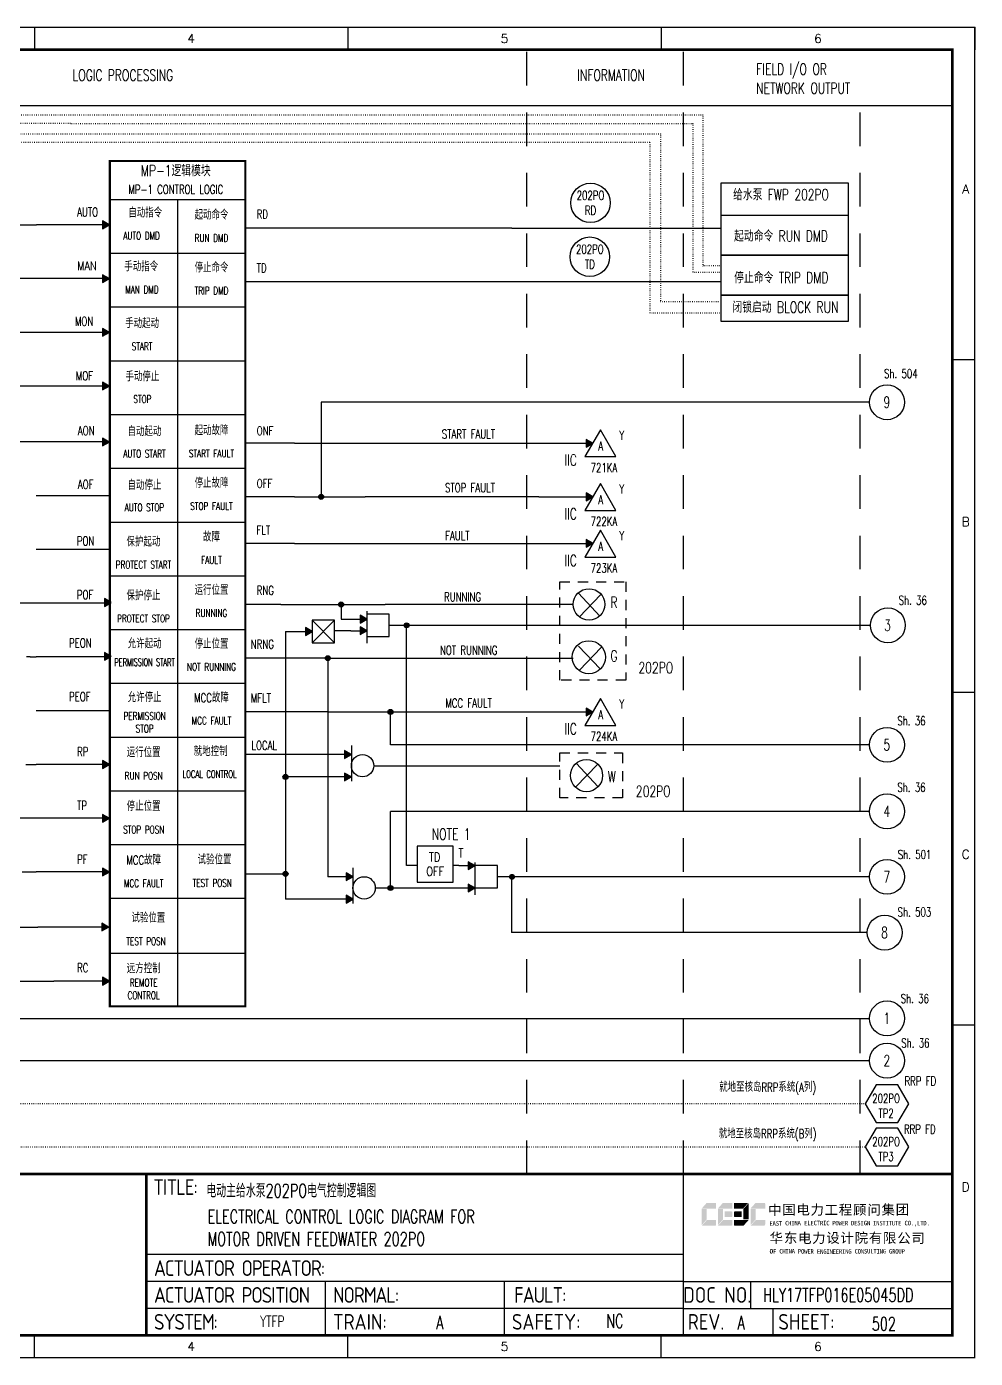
# Model space of a CAD drawing. Header units: millimetres. Extents: x 38833 to 52469, y 29493 to 32647.
# Drawn here: x 51333.2 to 51545.1, y 32172.4 to 32469.7 of the extents above; entities that cross this region are included whole.
import ezdxf
from ezdxf.enums import TextEntityAlignment as Align

# ---------------------------------------------------------------- set-up
doc = ezdxf.new("R2010")
doc.units = ezdxf.units.MM
for name, pattern in [('DOT', [6.35, 0, -6.35]), ('DOT2', [3.175, 0, -3.175]), ('JIS_02_0.7', [1.35, 0.75, -0.6])]:
    doc.linetypes.add(name, pattern=pattern)
for name, color, linetype in [('BLOCK', 7, 'Continuous'), ('BORDER', 1, 'Continuous'), ('MLINE', 6, 'Continuous'), ('TITLE', 1, 'Continuous'), ('TK', 7, 'Continuous'), ('图框_外框线', 7, 'Continuous'), ('图框_标题栏文字', 6, 'Continuous')]:
    doc.layers.add(name, color=color, linetype=linetype)
doc.styles.add('DANIEL', font='COMPLEX', dxfattribs={"width": 0.7, "bigfont": 'GVFS'})
doc.styles.add('ecepdi', font='simhei.ttf', dxfattribs={"width": 0.9})
doc.styles.get("Standard").update_dxf_attribs({"font": 'romans.shx', "width": 0.7, "bigfont": 'hztxta.shx'})
doc.styles.add('工程字', font='gbenor.shx', dxfattribs={"bigfont": 'gbcbig.shx'})

# ---------------------------------------------------------------- blocks, each defined once
blk = doc.blocks.new('A$C1E0003F3')
h = blk.add_hatch(color=152)
edge = h.paths.add_edge_path()
edge.add_ellipse((5.15, 4.41), major_axis=(0, 0.211), ratio=0.769231, start_angle=-90, end_angle=0)
edge.add_line((5.15, 4.62), (3.22, 4.62))
edge.add_line((3.22, 4.62), (2.09, 3.35))
edge.add_line((2.09, 3.35), (5.32, 3.35))
edge.add_line((5.32, 3.35), (5.32, 4.41))
h.paths.add_polyline_path([(3.22, 3.23), (2.09, 3.23), (2.09, -0.36), (3.22, 0.91)])
edge = h.paths.add_edge_path()
edge.add_line((5.32, 0.81), (3.27, 0.81))
edge.add_line((3.27, 0.81), (2.13, -0.46))
edge.add_line((2.13, -0.46), (5.15, -0.46))
edge.add_ellipse((5.15, -0.25), major_axis=(0, 0.211), ratio=0.769231, start_angle=180, end_angle=270)
edge.add_line((5.32, -0.25), (5.32, 0.81))
h = blk.add_hatch(color=152)
edge = h.paths.add_edge_path()
edge.add_ellipse((8.78, 4.41), major_axis=(0, 0.211), ratio=0.769231, start_angle=-90, end_angle=0)
edge.add_line((8.78, 4.62), (6.84, 4.62))
edge.add_line((6.84, 4.62), (5.71, 3.35))
edge.add_line((5.71, 3.35), (8.94, 3.35))
edge.add_line((8.94, 3.35), (8.94, 4.41))
h.paths.add_polyline_path([(6.84, 3.23), (5.71, 3.23), (5.71, -0.36), (6.84, 0.91)])
edge = h.paths.add_edge_path()
edge.add_ellipse((8.78, 2.49), major_axis=(0, 0.211), ratio=0.769231, start_angle=-90, end_angle=0)
edge.add_line((8.78, 2.7), (7.22, 2.7))
edge.add_line((7.22, 2.7), (7.22, 1.44))
edge.add_line((7.22, 1.44), (8.78, 1.44))
edge.add_ellipse((8.78, 1.65), major_axis=(0, 0.211), ratio=0.769231, start_angle=180, end_angle=270)
edge.add_line((8.94, 1.65), (8.94, 2.49))
edge = h.paths.add_edge_path()
edge.add_line((8.94, 0.81), (6.89, 0.81))
edge.add_line((6.89, 0.81), (5.75, -0.46))
edge.add_line((5.75, -0.46), (8.78, -0.46))
edge.add_ellipse((8.78, -0.25), major_axis=(0, 0.211), ratio=0.769231, start_angle=180, end_angle=270)
edge.add_line((8.94, -0.25), (8.94, 0.81))
h = blk.add_hatch(color=1)
edge = h.paths.add_edge_path()
edge.add_line((12.48, 4.62), (9.46, 4.62))
edge.add_ellipse((9.46, 4.41), major_axis=(0, 0.211), ratio=0.769231, start_angle=0, end_angle=90)
edge.add_line((9.3, 4.41), (9.3, 3.35))
edge.add_line((9.3, 3.35), (11.35, 3.35))
edge.add_line((11.35, 3.35), (12.48, 4.62))
h.paths.add_polyline_path([(12.57, 4.56), (11.38, 3.23), (11.38, 0.93), (12.57, 0.93)])
edge = h.paths.add_edge_path()
edge.add_line((11.03, 2.7), (9.46, 2.7))
edge.add_ellipse((9.46, 2.49), major_axis=(0, 0.211), ratio=0.769231, start_angle=0, end_angle=90)
edge.add_line((9.3, 2.49), (9.3, 1.65))
edge.add_ellipse((9.46, 1.65), major_axis=(0, 0.211), ratio=0.769231, start_angle=90, end_angle=180)
edge.add_line((9.46, 1.44), (11.03, 1.44))
edge.add_line((11.03, 1.44), (11.03, 2.7))
h = blk.add_hatch(color=152)
edge = h.paths.add_edge_path()
edge.add_ellipse((16.11, 4.41), major_axis=(0, 0.211), ratio=0.769231, start_angle=-90, end_angle=0)
edge.add_line((16.11, 4.62), (14.14, 4.62))
edge.add_line((14.14, 4.62), (13, 3.35))
edge.add_line((13, 3.35), (16.27, 3.35))
edge.add_line((16.27, 3.35), (16.27, 4.41))
h.paths.add_polyline_path([(14.14, 3.23), (13, 3.23), (13, -0.36), (14.14, 0.91)])
edge = h.paths.add_edge_path()
edge.add_line((16.27, 0.81), (14.18, 0.81))
edge.add_line((14.18, 0.81), (13.04, -0.46))
edge.add_line((13.04, -0.46), (16.03, -0.46))
edge.add_ellipse((16.03, -0.15), major_axis=(0, 0.316), ratio=0.769231, start_angle=180, end_angle=270)
edge.add_line((16.27, -0.15), (16.27, 0.81))
h = blk.add_hatch(color=1)
edge = h.paths.add_edge_path()
edge.add_line((12.58, 0.79), (9.3, 0.79))
edge.add_line((9.3, 0.79), (9.3, -0.27))
edge.add_ellipse((9.46, -0.27), major_axis=(0, 0.211), ratio=0.769231, start_angle=90, end_angle=180)
edge.add_line((9.46, -0.48), (11.43, -0.48))
edge.add_line((11.43, -0.48), (12.58, 0.79))
at = {"layer": 'TITLE', "color": 7, "style": 'ecepdi'}
for s, p in [('中', (16.92, 1.94)), ('国', (20.09, 2)), ('电', (23.25, 1.99)), ('力', (26.39, 1.96)), ('工', (29.53, 1.95)), ('程', (32.71, 1.98)), ('顾', (35.9, 1.98)), ('问', (39.09, 1.94)), ('集', (42.26, 1.98)), ('团', (45.42, 2.01)), ('华', (17.24, -4.31)), ('东', (20.45, -4.29)), ('电', (23.62, -4.35)), ('力', (26.75, -4.32)), ('设', (29.92, -4.3)), ('计', (33.05, -4.31)), ('院', (36.26, -4.29)), ('有', (39.41, -4.29)), ('限', (42.57, -4.32)), ('公', (45.78, -4.38)), ('司', (48.91, -4.35))]:
    blk.add_text(s, height=2.2, dxfattribs=at).set_placement(p)
at = {"layer": 'TITLE', "color": 7, "style": 'ecepdi', "width": 0.975}
for s, p in [('E', (17.58, 0.02)), ('A', (18.29, 0.03)), ('S', (19, 0.03)), ('T', (19.7, 0.03)), ('C', (21.1, 0.09)), ('H', (21.77, 0.09)), ('I', (22.46, 0.09)), ('N', (23.17, 0.1)), ('A', (23.86, 0.1)), ('E', (25.35, 0.09)), ('L', (26.05, 0.11)), ('E', (26.76, 0.1)), ('C', (27.46, 0.12)), ('T', (28.18, 0.11)), ('R', (28.87, 0.1)), ('I', (29.57, 0.11)), ('C', (30.28, 0.1)), ('P', (31.64, 0.09)), ('O', (32.32, 0.08)), ('W', (33.03, 0.08)), ('E', (33.72, 0.08)), ('R', (34.42, 0.09)), ('D', (35.81, 0.1)), ('E', (36.52, 0.1)), ('S', (37.2, 0.1)), ('I', (37.91, 0.09)), ('G', (38.68, 0.11)), ('N', (39.38, 0.09)), ('I', (40.72, 0.07)), ('N', (41.43, 0.08)), ('S', (42.14, 0.08)), ('T', (42.83, 0.08)), ('I', (43.52, 0.09)), ('T', (44.22, 0.07)), ('U', (44.93, 0.07)), ('T', (45.63, 0.08)), ('E', (46.34, 0.09)), ('C', (47.76, 0.11)), ('O', (48.48, 0.1)), ('L', (50.56, 0.1)), ('T', (51.27, 0.1)), ('D', (51.96, 0.1)), ('.', (49.23, 0.1)), (',', (49.87, 0.1)), ('.', (52.72, 0.11)), ('O', (17.67, -6.18)), ('OF', (18.01, -6.2)), ('F', (18.37, -6.2)), ('C', (19.8, -6.19)), ('H', (20.47, -6.19)), ('I', (21.15, -6.19)), ('N', (21.87, -6.18)), ('A', (22.56, -6.18)), ('P', (23.98, -6.2)), ('O', (24.66, -6.21)), ('W', (25.36, -6.21)), ('E', (26.06, -6.21)), ('R', (26.75, -6.2)), ('E', (28.19, -6.24)), ('N', (28.91, -6.27)), ('G', (29.62, -6.26)), ('I', (30.32, -6.27)), ('N', (31.02, -6.27)), ('E', (31.7, -6.28)), ('E', (32.41, -6.27)), ('R', (33.1, -6.24)), ('I', (33.81, -6.24)), ('N', (34.51, -6.26)), ('G', (35.2, -6.24)), ('C', (36.61, -6.19)), ('O', (37.3, -6.21)), ('N', (38, -6.2)), ('S', (38.71, -6.21)), ('U', (39.41, -6.18)), ('L', (40.11, -6.18)), ('T', (40.81, -6.19)), ('I', (41.51, -6.21)), ('N', (42.2, -6.21)), ('G', (42.91, -6.17)), ('G', (44.29, -6.2)), ('R', (45, -6.21)), ('O', (45.69, -6.22)), ('U', (46.39, -6.2)), ('P', (47.1, -6.23))]:
    blk.add_text(s, height=1, dxfattribs=at).set_placement(p, align=Align.MIDDLE_CENTER)
blk = doc.blocks.new('图框2')
for p, q in [((210, 0), (210, -5)), ((280, 0), (280, -5)), ((350, 0), (350, -5)), ((420, 0), (420, -5)), ((420, -74.25), (415, -74.25)), ((420, -148.5), (415, -148.5)), ((420, -222.75), (415, -222.75)), ((210, -297), (210, -292)), ((280, -297), (280, -292)), ((350, -297), (350, -292))]:
    blk.add_line(p, q)
at = {"layer": '图框_外框线'}
for p, q in [((355, -292), (355, -256)), ((355, -274), (235, -274)), ((355, -280), (235, -280)), ((275, -286), (275, -280)), ((315, -286), (315, -280)), ((355, -280), (415, -280)), ((370, -286), (370, -280)), ((355, -286), (235, -286)), ((355, -286), (235, -286)), ((275, -292), (275, -286)), ((315, -292), (315, -286)), ((355, -286), (415, -286)), ((375, -292), (375, -286))]:
    blk.add_line(p, q, dxfattribs=at)
for points, const_width in [([(0, -297), (420, -297), (420, 0), (0, 0)], 0.3), ([(25, -292), (415, -292), (415, -5), (25, -5)], 0.6)]:
    blk.add_lwpolyline(points, close=True, dxfattribs=dict(at, const_width=const_width))
at = {"layer": '图框_外框线', "const_width": 0.6}
blk.add_lwpolyline([(235, -256), (25, -256)], dxfattribs=at)
at = {"layer": '图框_外框线'}
blk.add_lwpolyline([(415, -256, 0.6, 0.6, 0), (235, -256, 0.6, 0.6, 0), (235, -292, 0, 0, 0)], format="xyseb", dxfattribs=at)
blk.add_blockref('A$C1E0003F3', (356.94, -267.05))
at = {"layer": 'TK', "color": 3}
for s, p in [('4', (245, -2.5)), ('5', (315, -2.5)), ('6', (385, -2.5)), ('4', (245, -294.5)), ('5', (315, -294.5)), ('6', (385, -294.5))]:
    blk.add_text(s, height=2, dxfattribs=at).set_placement(p, align=Align.MIDDLE)
for s, p in [('A', (418, -37.12)), ('B', (418, -111.38)), ('C', (418, -185.62)), ('D', (418, -259.88))]:
    blk.add_text(s, height=2, dxfattribs=at).set_placement(p, align=Align.CENTER)
at = {"layer": '图框_标题栏文字', "char_height": 3.5, "style": '工程字'}
for s, insert, width, attachment_point in [('{\\T0.9; TITLE:}', (234.86, -258.91), 14.2249, 4), ('{\\T0.9; ACTUATOR OPERATOR:}', (235, -277), 40, 4), ('{\\T0.9; ACTUATOR POSITION}', (235, -283), 45, 4), ('{\\T0.9; NORMAL:}', (275, -283), 18.2557, 4), ('{\\T0.9; FAULT:}', (315.44, -283), 15, 4), ('DOC NO.', (362.5, -283), 15, 5), ('{\\T0.9; SYSTEM:}', (235, -289), 17.9526, 4), ('{\\T0.9; }TRAIN: ', (275, -289), 17.6638, 4), ('SAFETY:', (324.3, -289), 22.3993, 5), ('REV.', (360, -289), 10, 5), ('SHEET:', (382.42, -289), 20, 5)]:
    blk.add_mtext(s, dxfattribs=dict(at, insert=insert, width=width, attachment_point=attachment_point))
blk = doc.blocks.new('huo')
at = {"layer": 'BORDER'}
for points in [[(-72.15, 909.27), (-73.65, 910.13), (-73.65, 908.4)], [(-72.15, 904.27), (-73.65, 905.13), (-73.65, 903.4)]]:
    blk.add_hatch(color=256, dxfattribs=at).paths.add_polyline_path(points)
for p, q in [((-72.15, 911.28), (-72.15, 903.28)), ((-72.15, 909.27), (-75.75, 909.27)), ((-67.15, 906.77), (-65.15, 906.77)), ((-72.15, 904.27), (-75.75, 904.27))]:
    blk.add_line(p, q, dxfattribs=at)
for points in [[(-72.15, 909.27), (-73.65, 910.13), (-73.65, 908.4)], [(-72.15, 904.27), (-73.65, 905.13), (-73.65, 903.4)]]:
    blk.add_lwpolyline(points, close=True, dxfattribs=at)
blk.add_circle((-69.65, 906.77), 2.5, dxfattribs=at)

msp = doc.modelspace()

# ---------------------------------------------------------------- hatches: boundary and pattern name
for points in [[(51351.65, 32425.45), (51350.15, 32426.32), (51350.15, 32424.59)], [(51351.65, 32413.45), (51350.15, 32414.32), (51350.15, 32412.59)], [(51351.65, 32401.45), (51350.15, 32402.32), (51350.15, 32400.59)], [(51351.65, 32389.45), (51350.15, 32390.32), (51350.15, 32388.59)], [(51351.65, 32376.98), (51350.15, 32377.85), (51350.15, 32376.12)], [(51459.63, 32376.7), (51458.13, 32377.57), (51458.13, 32375.83)], [(51459.65, 32364.74), (51458.15, 32365.6), (51458.15, 32363.87)], [(51459.67, 32354.36), (51458.17, 32355.22), (51458.17, 32353.49)], [(51352.06, 32341.16), (51350.56, 32342.02), (51350.56, 32340.29)], [(51352.06, 32329.16), (51350.56, 32330.02), (51350.56, 32328.29)], [(51459.63, 32316.7), (51458.13, 32317.57), (51458.13, 32315.83)], [(51351.65, 32304.98), (51350.15, 32305.85), (51350.15, 32304.12)], [(51351.65, 32292.98), (51350.15, 32293.85), (51350.15, 32292.12)], [(51351.65, 32280.98), (51350.15, 32281.85), (51350.15, 32280.12)], [(51351.47, 32268.7), (51349.97, 32269.56), (51349.97, 32267.83)], [(51351.65, 32256.63), (51350.15, 32257.49), (51350.15, 32255.76)]]:
    msp.add_hatch(color=256).paths.add_polyline_path(points)
h = msp.add_hatch(color=256)
edge = h.paths.add_edge_path()
edge.add_arc((51398.97, 32364.72), 0.55, 0, 360)
h = msp.add_hatch(color=256)
edge = h.paths.add_edge_path()
edge.add_arc((51398.97, 32364.72), 0.393, 0, 360)
h = msp.add_hatch(color=256)
edge = h.paths.add_edge_path()
edge.add_arc((51403.42, 32340.72), 0.55, 0, 360)
h = msp.add_hatch(color=256)
edge = h.paths.add_edge_path()
edge.add_arc((51403.42, 32340.72), 0.393, 0, 360)
h = msp.add_hatch(color=40)
edge = h.paths.add_edge_path()
edge.add_arc((51418.06, 32336.06), 0.55, 0, 360)
h = msp.add_hatch(color=40)
edge = h.paths.add_edge_path()
edge.add_arc((51418.06, 32336.06), 0.393, 0, 360)
h = msp.add_hatch(color=256)
edge = h.paths.add_edge_path()
edge.add_arc((51400.48, 32328.72), 0.55, 0, 360)
h = msp.add_hatch(color=256)
edge = h.paths.add_edge_path()
edge.add_arc((51400.48, 32328.72), 0.393, 0, 360)
h = msp.add_hatch(color=256)
edge = h.paths.add_edge_path()
edge.add_arc((51414.44, 32316.72), 0.55, 0, 360)
h = msp.add_hatch(color=256)
edge = h.paths.add_edge_path()
edge.add_arc((51414.44, 32316.72), 0.393, 0, 360)
h = msp.add_hatch(color=40)
edge = h.paths.add_edge_path()
edge.add_arc((51391, 32302.21), 0.55, 0, 360)
h = msp.add_hatch(color=40)
edge = h.paths.add_edge_path()
edge.add_arc((51391, 32302.21), 0.393, 0, 360)
h = msp.add_hatch(color=40)
edge = h.paths.add_edge_path()
edge.add_arc((51391.03, 32280.58), 0.55, 0, 360)
h = msp.add_hatch(color=40)
edge = h.paths.add_edge_path()
edge.add_arc((51391.03, 32280.58), 0.393, 0, 360)
h = msp.add_hatch(color=40)
edge = h.paths.add_edge_path()
edge.add_arc((51414.44, 32277.42), 0.55, 0, 360)
h = msp.add_hatch(color=40)
edge = h.paths.add_edge_path()
edge.add_arc((51441.6, 32279.9), 0.55, 0, 360)
h = msp.add_hatch(color=40)
edge = h.paths.add_edge_path()
edge.add_arc((51441.6, 32279.9), 0.393, 0, 360)
h = msp.add_hatch(color=40)
edge = h.paths.add_edge_path()
edge.add_arc((51414.44, 32277.42), 0.393, 0, 360)
at = {"layer": 'BORDER'}
for color, points in [(256, [(51409.2, 32337.42), (51407.7, 32338.29), (51407.7, 32336.55)]), (40, [(51396.98, 32334.68), (51395.48, 32335.55), (51395.48, 32333.81)]), (256, [(51409.2, 32334.86), (51407.7, 32335.72), (51407.7, 32333.99)]), (40, [(51433.33, 32282.42), (51431.83, 32283.29), (51431.83, 32281.56)]), (40, [(51433.33, 32277.42), (51431.83, 32278.29), (51431.83, 32276.56)])]:
    msp.add_hatch(color=color, dxfattribs=at).paths.add_polyline_path(points)

# ---------------------------------------------------------------- linework, layer by layer
at = {"linetype": 'DOT2', "ltscale": 0.1}
for p, q in [((51226.8, 32450.05), (51484.19, 32450.05)), ((51343.09, 32448.05), (51228.75, 32448.05)), ((51343.09, 32448.05), (51481.98, 32448.05)), ((51481.98, 32448.05), (51481.98, 32414.79)), ((51484.19, 32450.05), (51484.19, 32416.33)), ((51232.11, 32445.79), (51474.77, 32445.79)), ((51474.77, 32445.79), (51474.77, 32408.32)), ((51235.53, 32443.91), (51472.38, 32443.91)), ((51472.38, 32443.91), (51472.38, 32405.79)), ((51488.32, 32414.79), (51481.98, 32414.79)), ((51488.32, 32416.33), (51484.19, 32416.33)), ((51474.77, 32409.05), (51474.77, 32408.32)), ((51472.38, 32405.79), (51488.32, 32405.79)), ((51474.77, 32408.32), (51488.32, 32408.32)), ((51520.5, 32229.26), (51214.47, 32229.26)), ((51201.26, 32219.61), (51520.5, 32219.61))]:
    msp.add_line(p, q, dxfattribs=at)
for p, q in [((51351.77, 32431.12), (51351.77, 32439.71)), ((51351.77, 32439.71), (51382.05, 32439.71)), ((51382.05, 32431.12), (51382.05, 32439.71)), ((51351.77, 32431.12), (51382.05, 32431.12)), ((51366.91, 32431.12), (51366.91, 32251)), ((51275.11, 32425.46), (51335.42, 32425.46)), ((51351.77, 32425.46), (51335.42, 32425.46)), ((51351.77, 32425.46), (51335.42, 32425.46)), ((51441.57, 32424.72), (51406.28, 32424.72)), ((51441.57, 32424.72), (51488.32, 32424.72)), ((51351.77, 32419.12), (51382.05, 32419.12)), ((51351.77, 32413.46), (51331.75, 32413.46)), ((51488.32, 32412.72), (51398.5, 32412.72)), ((51351.77, 32407.12), (51382.05, 32407.12)), ((51351.77, 32401.46), (51327.71, 32401.46)), ((51351.77, 32395.12), (51382.05, 32395.12)), ((51351.77, 32389.46), (51319.93, 32389.46)), ((51398.97, 32385.85), (51398.97, 32364.72)), ((51351.77, 32383.12), (51382.05, 32383.12)), ((51345.49, 32376.99), (51330.83, 32376.99)), ((51351.77, 32376.99), (51345.49, 32376.99)), ((51391.19, 32376.72), (51382.05, 32376.72)), ((51393.03, 32376.72), (51408.79, 32376.72)), ((51408.79, 32376.72), (51447.6, 32376.71)), ((51447.6, 32376.71), (51459.6, 32376.71)), ((51351.77, 32371.12), (51382.05, 32371.12)), ((51351.77, 32364.99), (51335.32, 32364.99)), ((51391.19, 32364.72), (51382.05, 32364.72)), ((51393.03, 32364.72), (51408.79, 32364.72)), ((51447.6, 32364.71), (51408.79, 32364.72)), ((51447.6, 32364.71), (51459.6, 32364.71)), ((51351.77, 32359.12), (51382.05, 32359.12)), ((51351.77, 32352.99), (51335.32, 32352.99)), ((51391.15, 32354.3), (51382.01, 32354.3)), ((51391.15, 32354.3), (51382.01, 32354.3)), ((51392.99, 32354.3), (51408.75, 32354.3)), ((51408.75, 32354.3), (51447.6, 32354.29)), ((51447.6, 32354.29), (51459.6, 32354.29)), ((51351.77, 32347.12), (51382.05, 32347.12)), ((51351.77, 32340.99), (51322.68, 32340.99)), ((51389.97, 32340.72), (51413.25, 32340.72)), ((51455.29, 32340.71), (51413.25, 32340.72)), ((51456.42, 32343.23), (51461.2, 32338.13)), ((51461.43, 32342.92), (51456.59, 32337.91)), ((51351.77, 32335.12), (51382.05, 32335.12)), ((51391, 32334.68), (51391, 32274.92)), ((51414.2, 32336.06), (51521.64, 32336.06)), ((51418.06, 32282.42), (51418.06, 32336.06)), ((51456.48, 32331.4), (51461.27, 32326.31)), ((51334.02, 32328.99), (51333.19, 32328.99)), ((51334.02, 32328.99), (51335.32, 32328.99)), ((51351.77, 32328.99), (51335.32, 32328.99)), ((51400.48, 32328.72), (51405.25, 32328.72)), ((51405.25, 32328.72), (51455.29, 32328.71)), ((51461.49, 32331.09), (51456.65, 32326.08)), ((51351.77, 32323.12), (51382.05, 32323.12)), ((51351.77, 32316.99), (51335.32, 32316.99)), ((51400.48, 32316.72), (51413.74, 32316.72)), ((51413.74, 32316.72), (51447.6, 32316.71)), ((51414.44, 32309.38), (51414.44, 32316.72)), ((51447.6, 32316.71), (51459.6, 32316.71)), ((51351.77, 32311.12), (51382.05, 32311.12)), ((51521.46, 32309.38), (51414.44, 32309.38)), ((51333.05, 32304.99), (51335.32, 32304.99)), ((51351.77, 32304.99), (51335.32, 32304.99)), ((51460.69, 32305), (51455.85, 32299.99)), ((51456.01, 32305.2), (51460.8, 32300.1)), ((51402.12, 32302.21), (51391, 32302.21)), ((51351.77, 32299.12), (51382.05, 32299.12)), ((51341.36, 32292.99), (51211.17, 32292.99)), ((51351.77, 32292.99), (51335.32, 32292.99)), ((51341.36, 32292.99), (51335.32, 32292.99)), ((51351.77, 32287.12), (51382.05, 32287.12)), ((51332.17, 32280.99), (51335.32, 32280.99)), ((51351.77, 32280.99), (51335.32, 32280.99)), ((51382.06, 32280.58), (51385.03, 32280.58)), ((51385.03, 32280.58), (51391, 32280.58)), ((51351.77, 32275.12), (51382.05, 32275.12)), ((51210.92, 32268.7), (51335.73, 32268.7)), ((51351.59, 32268.7), (51335.73, 32268.7)), ((51351.77, 32262.88), (51382.05, 32262.88)), ((51211.17, 32256.63), (51339.3, 32256.63)), ((51351.77, 32256.63), (51339.3, 32256.63)), ((51288.93, 32248.31), (51521.46, 32248.31)), ((51291.7, 32238.88), (51521.46, 32238.88))]:
    msp.add_line(p, q)
at = {"color": 0}
for p, q in [((51406.28, 32424.72), (51382.05, 32424.72)), ((51398.5, 32412.72), (51382.05, 32412.72)), ((51521.46, 32385.86), (51398.97, 32385.85)), ((51393.03, 32376.72), (51382.05, 32376.72)), ((51393.03, 32364.72), (51382.05, 32364.72)), ((51392.99, 32354.3), (51382.01, 32354.3)), ((51392.99, 32354.3), (51382.01, 32354.3)), ((51389.97, 32340.72), (51382.05, 32340.72)), ((51389.97, 32340.72), (51382.05, 32340.72)), ((51403.42, 32340.72), (51403.42, 32337.42)), ((51403.42, 32337.42), (51408.81, 32337.42)), ((51400.48, 32328.72), (51382.05, 32328.72)), ((51400.48, 32328.72), (51382.05, 32328.72)), ((51400.48, 32328.72), (51400.49, 32279.92)), ((51400.48, 32316.72), (51382.05, 32316.72)), ((51400.48, 32316.72), (51382.05, 32316.72)), ((51400.48, 32316.72), (51413.74, 32316.72)), ((51521.46, 32294.53), (51414.44, 32294.52)), ((51402.47, 32279.92), (51400.48, 32279.92)), ((51521.46, 32279.91), (51438.33, 32279.9)), ((51520.95, 32267.46), (51441.52, 32267.45))]:
    msp.add_line(p, q, dxfattribs=at)
at = {"linetype": 'DOT', "ltscale": 4}
for p, q in [((51488.32, 32414.19), (51481.98, 32418.68)), ((51484.19, 32416.33), (51488.32, 32411.61))]:
    msp.add_line(p, q, dxfattribs=at)
at = {"color": 40}
for p, q in [((51405.6, 32334.86), (51401.98, 32334.86)), ((51402.12, 32307.21), (51382.05, 32307.21)), ((51410.72, 32304.71), (51452.27, 32304.72)), ((51414.44, 32277.42), (51414.44, 32294.52)), ((51420.45, 32282.42), (51418.06, 32282.42)), ((51429.74, 32282.42), (51428.45, 32282.42)), ((51441.51, 32279.9), (51441.52, 32267.45)), ((51402.47, 32274.92), (51391, 32274.92))]:
    msp.add_line(p, q, dxfattribs=at)
for const_width in [0.5, 0.2]:
    msp.add_lwpolyline([(51351.77, 32439.71), (51382.05, 32439.71), (51382.05, 32251), (51351.77, 32251), (51351.77, 32439.71)], dxfattribs=dict(const_width=const_width))
for points in [[(51488.32, 32434.83), (51516.66, 32434.83), (51516.66, 32418.68), (51488.32, 32418.68)], [(51351.77, 32431.12), (51382.05, 32431.12), (51382.05, 32251), (51351.77, 32251)], [(51488.32, 32427.61), (51516.66, 32427.61), (51516.66, 32418.68), (51488.32, 32418.68)], [(51351.65, 32425.45), (51350.15, 32426.32), (51350.15, 32424.59)], [(51488.32, 32418.68), (51516.66, 32418.68), (51516.66, 32409.76), (51488.32, 32409.76)], [(51351.65, 32413.45), (51350.15, 32414.32), (51350.15, 32412.59)], [(51488.32, 32409.76), (51516.66, 32409.76), (51516.66, 32403.9), (51488.32, 32403.9)], [(51351.65, 32401.45), (51350.15, 32402.32), (51350.15, 32400.59)], [(51351.65, 32389.45), (51350.15, 32390.32), (51350.15, 32388.59)], [(51351.65, 32376.98), (51350.15, 32377.85), (51350.15, 32376.12)], [(51459.63, 32376.7), (51458.13, 32377.57), (51458.13, 32375.83)], [(51459.65, 32364.74), (51458.15, 32365.6), (51458.15, 32363.87)], [(51459.67, 32354.36), (51458.17, 32355.22), (51458.17, 32353.49)], [(51352.06, 32341.16), (51350.56, 32342.02), (51350.56, 32340.29)], [(51352.06, 32329.16), (51350.56, 32330.02), (51350.56, 32328.29)], [(51459.63, 32316.7), (51458.13, 32317.57), (51458.13, 32315.83)], [(51351.65, 32304.98), (51350.15, 32305.85), (51350.15, 32304.12)], [(51351.65, 32292.98), (51350.15, 32293.85), (51350.15, 32292.12)], [(51351.65, 32280.98), (51350.15, 32281.85), (51350.15, 32280.12)], [(51351.47, 32268.7), (51349.97, 32269.56), (51349.97, 32267.83)], [(51351.65, 32256.63), (51350.15, 32257.49), (51350.15, 32255.76)], [(51530.21, 32229.26), (51527.79, 32233.47), (51522.93, 32233.47), (51520.5, 32229.26), (51522.93, 32225.06), (51527.79, 32225.06)], [(51530.21, 32219.61), (51527.79, 32223.82), (51522.93, 32223.82), (51520.5, 32219.61), (51522.93, 32215.41), (51527.79, 32215.41)]]:
    msp.add_lwpolyline(points, close=True)
at = {"color": 1}
for points in [[(51464.8, 32373.71), (51461.34, 32379.71), (51457.87, 32373.71)], [(51464.8, 32361.71), (51461.34, 32367.71), (51457.87, 32361.71)], [(51464.8, 32351.29), (51461.34, 32357.29), (51457.87, 32351.29)], [(51464.8, 32313.71), (51461.34, 32319.71), (51457.87, 32313.71)]]:
    msp.add_lwpolyline(points, close=True, dxfattribs=at)
at = {"linetype": 'JIS_02_0.7', "ltscale": 3}
for points in [[(51452.27, 32345.77), (51467, 32345.77), (51467, 32323.8), (51452.27, 32323.8)], [(51452.27, 32307.56), (51466.3, 32307.56), (51466.3, 32297.52), (51452.27, 32297.52)]]:
    msp.add_lwpolyline(points, close=True, dxfattribs=at)
at = {"color": 40}
msp.add_lwpolyline([(51420.45, 32278.72), (51428.45, 32278.72), (51428.45, 32286.72), (51420.45, 32286.72)], close=True, dxfattribs=at)
for centre, radius in [((51459.13, 32430.36), 4.41), ((51458.98, 32418.34), 4.41), ((51525.36, 32385.86), 3.9), ((51398.97, 32364.72), 0.55), ((51398.97, 32364.72), 0.393), ((51458.8, 32340.72), 3.51), ((51403.42, 32340.72), 0.55), ((51403.42, 32340.72), 0.393), ((51525.54, 32336.06), 3.9), ((51458.76, 32328.94), 3.69), ((51400.48, 32328.72), 0.55), ((51400.48, 32328.72), 0.393), ((51414.44, 32316.72), 0.55), ((51414.44, 32316.72), 0.393), ((51525.36, 32309.38), 3.9), ((51458.25, 32302.51), 3.59), ((51525.36, 32294.53), 3.9), ((51525.36, 32279.91), 3.9), ((51524.85, 32267.46), 3.9), ((51525.36, 32248.31), 3.9), ((51525.36, 32238.88), 3.9)]:
    msp.add_circle(centre, radius)
for centre, radius in [((51418.06, 32336.06), 0.55), ((51418.06, 32336.06), 0.393), ((51391, 32302.21), 0.55), ((51391, 32302.21), 0.393), ((51391.03, 32280.58), 0.55), ((51391.03, 32280.58), 0.393), ((51414.44, 32277.42), 0.55), ((51441.6, 32279.9), 0.55), ((51441.6, 32279.9), 0.393), ((51414.44, 32277.42), 0.393)]:
    msp.add_circle(centre, radius, dxfattribs=at)
at = {"layer": 'BORDER'}
for p, q in [((51405.6, 32337.42), (51409.2, 32337.42)), ((51409.2, 32339.25), (51409.2, 32332.06)), ((51405.6, 32334.86), (51409.2, 32334.86))]:
    msp.add_line(p, q, dxfattribs=at)
at = {"layer": 'BORDER', "color": 40}
for p, q in [((51391, 32334.68), (51396.98, 32334.68)), ((51396.98, 32337.18), (51401.98, 32332.18)), ((51401.98, 32337.18), (51396.98, 32332.18)), ((51429.74, 32282.42), (51433.33, 32282.42)), ((51433.33, 32283.11), (51433.33, 32275.92)), ((51413.06, 32277.42), (51433.33, 32277.42))]:
    msp.add_line(p, q, dxfattribs=at)
at = {"layer": 'BORDER'}
for points in [[(51409.2, 32337.42), (51407.7, 32338.29), (51407.7, 32336.55)], [(51414.2, 32338.56), (51409.2, 32338.56), (51409.2, 32333.56), (51414.2, 32333.56)], [(51409.2, 32334.86), (51407.7, 32335.72), (51407.7, 32333.99)]]:
    msp.add_lwpolyline(points, close=True, dxfattribs=at)
at = {"layer": 'BORDER', "color": 40}
for points in [[(51396.98, 32334.68), (51395.48, 32335.55), (51395.48, 32333.81)], [(51401.98, 32337.18), (51396.98, 32337.18), (51396.98, 32332.18), (51401.98, 32332.18)], [(51433.33, 32282.42), (51431.83, 32283.29), (51431.83, 32281.56)], [(51438.33, 32282.42), (51433.33, 32282.42), (51433.33, 32277.42), (51438.33, 32277.42)], [(51433.33, 32277.42), (51431.83, 32278.29), (51431.83, 32276.56)]]:
    msp.add_lwpolyline(points, close=True, dxfattribs=at)
at = {"layer": 'MLINE', "linetype": 'JIS_02_0.7', "ltscale": 10}
for p, q in [((51444.93, 32213.56), (51444.93, 32464.56)), ((51479.93, 32213.56), (51479.93, 32464.56)), ((51519.36, 32213.56), (51519.36, 32452.12))]:
    msp.add_line(p, q, dxfattribs=at)
at = {"layer": 'MLINE'}
msp.add_line((51149.93, 32452.12), (51539.93, 32452.12), dxfattribs=at)

# ---------------------------------------------------------------- block references
msp.add_blockref('图框2', (51124.93, 32469.56))
at = {"color": 40}
for p in [(51477.87, 31397.95), (51478.21, 31370.66)]:
    msp.add_blockref('huo', p, dxfattribs=at)

# ---------------------------------------------------------------- texts
at = {"color": 1, "width": 0.7}
for p in [(51461.42, 32375.08), (51461.42, 32363.08), (51461.42, 32352.67), (51461.42, 32315.08)]:
    msp.add_text('A', height=2, dxfattribs=at).set_placement(p, align=Align.CENTER)
at = {"color": 40, "width": 0.7}
msp.add_text('NOTE 1', height=2.5, dxfattribs=at).set_placement((51423.7, 32288.2))
for s, insert, char_height, width, attachment_point in [('{\\W0.7;MP-1逻辑模块}', (51358.72, 32438.81), 2.5, 73.0067, 1), ('{\\W0.7;MP-1 CONTROL LOGIC}', (51355.93, 32434.36), 2, 48.5204, 1), ('给水泵 FWP 202PO', (51501.68, 32433.45), 2.5, 29.7792, 2), ('{\\W0.7;AUTO}', (51344.47, 32429.31), 2, 73.0067, 1), ('{\\W0.7;自动指令}', (51355.9, 32429.12), 2, 73.0067, 1), ('{\\W0.7;AUTO DMD}', (51354.79, 32423.87), 1.7, 73.0067, 1), ('{\\W0.7;起动命令 RUN DMD}', (51501.68, 32424.23), 2.5, 28.7463, 2), ('{\\W0.8;MAN}', (51344.47, 32417.31), 2, 73.0067, 1), ('{\\W0.7;手动指令}', (51355.01, 32417.12), 2, 73.0067, 1), ('{\\W0.7;停止命令 TRIP DMD}', (51501.74, 32414.92), 2.5, 30.0157, 2), ('{\\W0.7;MAN DMD}', (51355.23, 32411.87), 1.7, 73.0067, 1), ('闭锁启动 BLOCK RUN', (51502.66, 32408.32), 2.5, 28.7463, 2), ('{\\W0.7;START FAULT}', (51425.93, 32379.75), 2, 41.3345, 1), ('{\\W0.7;STOP FAULT}', (51426.64, 32367.77), 2, 41.3345, 1), ('{\\W0.7;FAULT}', (51426.66, 32357.05), 2, 41.3345, 1), ('{\\W0.7;RUNNING}', (51426.42, 32343.4), 2, 41.3345, 1), ('R', (51463.6, 32342.43), 2.5, 2.4135, 1), ('{\\W0.7;NOT RUNNING}', (51425.51, 32331.5), 2, 13.7036, 1), ('G', (51463.6, 32330.47), 2.5, 2.4135, 1), ('202PO', (51469.86, 32327.85), 2.5, 8.6532, 1), ('{\\W0.7;MCC FAULT}', (51426.71, 32319.7), 2, 41.3345, 1), ('{\\W0.7;就地控制}', (51370.51, 32308.88), 2, 73.0067, 1), ('{\\W0.7;LOCAL}', (51383.41, 32310.24), 2, 73.0067, 1), ('{\\W0.7;LOCAL CONTROL}', (51368.01, 32303.63), 1.6, 73.0067, 1), ('W', (51463.02, 32303.52), 2.5, 2.4135, 1), ('202PO', (51469.28, 32300.25), 2.5, 8.6532, 1), ('{\\H0.8x;就地至\\C0;核岛RRP系统(A列)} ', (51498.69, 32233.94), 2.5, 50.9636, 2), ('{\\H0.8x;就地至\\C0;核岛RRP系统(B列)} ', (51498.69, 32223.54), 2.5, 50.9636, 2), ('ELECTRICAL CONTROL LOGIC DIAGRAM FOR MOTOR DRIVEN FEEDWATER 202PO', (51373.59, 32205.56), 3, 73.0067, 1), ('YTFP', (51385.35, 32181.92), 2.5, 73.0067, 1), ('A', (51424.64, 32181.92), 3, 4.8474, 1), ('NC', (51462.63, 32182.25), 3, 4.8474, 1), ('A', (51491.94, 32181.89), 3, 8.5983, 1)]:
    msp.add_mtext(s, dxfattribs=dict(insert=insert, char_height=char_height, width=width, attachment_point=attachment_point))
at = {"color": 0}
for s, insert, char_height, width, attachment_point in [('202PO\\PRD', (51459.13, 32430.36), 2, 3.6872, 5), ('{\\W0.7;起动命令}', (51374.48, 32428.65), 2, 7.9782, 2), ('{\\W0.7;RD}', (51384.58, 32428.84), 2, 8.7491, 1), ('{\\W0.7;RUN DMD}', (51374.48, 32423.39), 1.7, 10.2339, 2), ('202PO\\PTD', (51458.98, 32418.34), 2, 3.6872, 5), ('{\\W0.7;停止命令}', (51374.48, 32416.88), 2, 9.215, 2), ('{\\W0.7;TD}', (51384.58, 32416.84), 2, 9.2175, 1), ('{\\W0.7;TRIP DMD}', (51374.48, 32411.63), 1.7, 9.7138, 2), ('{\\W0.7;MON}', (51343.99, 32404.92), 2, 7.2752, 1), ('{\\W0.7;\\C256;手动起动}', (51358.98, 32404.44), 2, 7.5737, 2), ('{\\W0.7;\\C256;START}', (51358.98, 32399.19), 1.7, 8.6623, 2), ('{\\W0.7;MOF}', (51344.18, 32392.75), 2, 7.1108, 1), ('{\\W0.7;\\C256;手动\\C0;停止}', (51359.05, 32392.56), 2, 8.4078, 2), ('Sh. 504', (51524.69, 32393.25), 2, 10.3074, 1), ('{\\W0.7;STOP}', (51359.05, 32387.4), 1.7, 11.234, 2), ('{\\W0.7;9}', (51525.29, 32385.86), 2.5, 3.6872, 5), ('{\\W0.7;AON}', (51344.64, 32380.51), 2, 7.2788, 1), ('{\\W0.7;自动起动}', (51359.51, 32380.32), 2, 9.6097, 2), ('{\\W0.7;起动故障}', (51374.48, 32380.52), 2, 7.7319, 2), ('{\\W0.7;\\C256;ONF}', (51384.58, 32380.47), 2, 9.696, 1), ('{\\W0.7;AUTO \\C256;START}', (51359.51, 32375.22), 1.7, 12.9104, 2), ('{\\W0.7;\\C256;START FAULT}', (51374.48, 32375.26), 1.7, 11.1547, 2), ('{\\W0.7;AOF}', (51344.64, 32368.51), 2, 7.0308, 1), ('{\\W0.7;自动停止}', (51359.51, 32368.32), 2, 8.9344, 2), ('{\\W0.7;停止故障}', (51374.48, 32368.77), 2, 7.7319, 2), ('{\\W0.7;\\C256;OFF}', (51384.58, 32368.72), 2, 9.696, 1), ('{\\W0.7;AUTO STOP}', (51359.51, 32363.22), 1.7, 11.9546, 2), ('{\\W0.7;\\C256;STOP FAULT}', (51374.48, 32363.51), 1.7, 11.1547, 2), ('{\\W0.7;FLT}', (51384.54, 32358.3), 2, 9.8709, 1), ('{\\W0.7;PON}', (51344.42, 32355.87), 2, 7.1956, 1), ('{\\W0.7;保护起动}', (51359.29, 32355.68), 2, 8.1421, 2), ('{\\W0.7;故障}', (51374.48, 32356.77), 2, 10.0882, 2), ('{\\W0.7;PROTECT \\C256;START}', (51359.29, 32350.43), 1.7, 14.5402, 2), ('{\\W0.7;FAULT}', (51374.48, 32351.51), 1.7, 7.8632, 2), ('{\\W0.7;POF}', (51344.42, 32343.87), 2, 7.3577, 1), ('{\\W0.7;保护停止}', (51359.29, 32343.68), 2, 8.7115, 2), ('{\\W0.7;运行位置}', (51374.48, 32344.88), 2, 8.0622, 2), ('{\\W0.7;RNG}', (51384.58, 32344.84), 2, 9.05, 1), ('Sh. 36', (51527.95, 32342.66), 2, 10.3074, 1), ('{\\W0.7;PROTECT STOP}', (51359.29, 32338.43), 1.7, 12.8168, 2), ('{\\W0.7;\\C256;RUNNING}', (51374.48, 32339.63), 1.7, 9.8198, 2), ('{\\W0.7;3}', (51525.47, 32336.06), 2.5, 3.6872, 5), ('{\\W0.7;PEON}', (51342.68, 32333.12), 2, 9.2745, 1), ('{\\W0.7;允许起动}', (51359.55, 32332.93), 2, 7.8151, 2), ('{\\W0.7;\\C256;停止位置}', (51374.48, 32332.88), 2, 8.9935, 2), ('{\\W0.7;NRNG}', (51383.26, 32332.84), 2, 10.9233, 1), ('{\\W0.6;PERMISSION \\C256;START}', (51359.55, 32328.67), 1.7, 13.521, 2), ('{\\W0.7;\\C256;NOT RUNNING}', (51374.48, 32327.63), 1.7, 12.3065, 2), ('{\\W0.7;PEOF}', (51342.68, 32321.12), 2, 9.355, 1), ('{\\W0.7;允许停止}', (51359.55, 32320.93), 2, 9.7673, 2), ('{\\W0.7;MCC故障}', (51374.48, 32320.88), 2, 10.0882, 2), ('{\\W0.7;MFLT}', (51383.26, 32320.84), 2, 10.9948, 1), ('{\\W0.7;PERMISSION STOP}', (51359.55, 32316.67), 1.7, 11.7271, 2), ('{\\W0.7;\\C256;MCC FAULT}', (51374.48, 32315.63), 1.7, 9.8632, 2), ('Sh. 36', (51527.67, 32315.74), 2, 10.3074, 1), ('{\\W0.7;5}', (51525.29, 32309.38), 2.5, 3.6872, 5), ('{\\W0.7;RP}', (51344.47, 32308.84), 2, 7.1908, 1), ('{\\W0.7;\\C256;运行位置}', (51359.34, 32308.65), 2, 9.3081, 2), ('{\\W0.7;RUN POSN}', (51359.34, 32303.31), 1.7, 11.6005, 2), ('Sh. 36', (51527.67, 32300.88), 2, 10.3074, 1), ('{\\W0.7;TP}', (51344.47, 32296.84), 2, 7.1083, 1), ('{\\W0.7;\\C256;停止位置}', (51359.34, 32296.65), 2, 9.43, 2), ('{\\W0.7;4}', (51525.29, 32294.53), 2.5, 3.6872, 5), ('{\\W0.7;STOP POSN}', (51359.34, 32291.31), 1.7, 11.2569, 2), ('{\\W0.7;PF}', (51344.47, 32284.84), 2, 5.4465, 1), ('{\\W0.7;\\C256;MCC故障}', (51359.34, 32284.65), 2, 9.6401, 2), ('{\\C256;试验位置}', (51375.16, 32284.72), 2, 13.7765, 2), ('Sh. 501', (51527.76, 32285.89), 2, 10.3074, 1), ('{\\W0.7;7}', (51525.29, 32279.91), 2.5, 3.6872, 5), ('{\\W0.7;MCC FAULT}', (51359.34, 32279.31), 1.7, 11.6918, 2), ('TEST POSN', (51374.65, 32279.38), 1.7, 14.8024, 2), ('{\\C256;试验位置}', (51360.38, 32271.72), 2, 13.0675, 2), ('Sh. 503', (51527.72, 32273.05), 2, 10.3074, 1), ('TEST POSN', (51359.86, 32266.38), 1.7, 14.0933, 2), ('{\\W0.7;8}', (51524.78, 32267.46), 2.5, 3.6872, 5), ('{\\W0.7;RC}', (51344.47, 32260.6), 2, 5.4465, 1), ('{\\W0.7;\\C256;远方控制}', (51359.34, 32260.41), 2, 9.6401, 2), ('{\\W0.7;\\C256;REMOTE CONTROL}', (51359.34, 32257.13), 1.7, 11.6918, 2), ('\\PSh. 36', (51528.42, 32257.06), 2, 10.3074, 1), ('{\\W0.7;1}', (51525.29, 32248.31), 2.5, 3.6872, 5), ('Sh. 36', (51528.53, 32243.82), 2, 10.3074, 1), ('{\\W0.7;2}', (51525.29, 32238.88), 2.5, 3.6872, 5), ('202PO\\PTP2', (51525.14, 32228.78), 2, 3.6872, 5), ('202PO\\PTP3', (51525.14, 32219.13), 2, 3.6872, 5)]:
    msp.add_mtext(s, dxfattribs=dict(at, insert=insert, char_height=char_height, width=width, attachment_point=attachment_point))
at = {"color": 1, "attachment_point": 1}
for s, insert, char_height, width in [('Y', (51465.55, 32379.46), 2, 73.0067), ('IIC', (51453.31, 32374.21), 2.5, 4.5039), ('721KA', (51459.16, 32372.25), 2, 73.0067), ('Y', (51465.55, 32367.46), 2, 73.0067), ('IIC', (51453.31, 32362.21), 2.5, 4.5039), ('722KA', (51459.16, 32360.25), 2, 73.0067), ('Y', (51465.55, 32357.04), 2, 73.0067), ('IIC', (51453.31, 32351.79), 2.5, 4.5039), ('723KA', (51459.16, 32349.83), 2, 73.0067), ('Y', (51465.55, 32319.46), 2, 73.0067), ('IIC', (51453.31, 32314.21), 2.5, 4.5039), ('724KA', (51459.16, 32312.25), 2, 73.0067)]:
    msp.add_mtext(s, dxfattribs=dict(at, insert=insert, char_height=char_height, width=width))
at = {"color": 3, "char_height": 2, "attachment_point": 1}
for insert, width in [((51529.26, 32235.33), 20.2112), ((51529.13, 32224.57), 17.5018)]:
    msp.add_mtext('RRP FD', dxfattribs=dict(at, insert=insert, width=width))
at = {"insert": (51373.34, 32211.33), "char_height": 3, "width": 74.6472, "attachment_point": 1, "style": '工程字'}
msp.add_mtext('{\\Fromans,hztxta|c134;\\W0.7;电动主给水泵202PO电气控制逻辑图}', dxfattribs=at)
at = {"width": 0.7}
for tag, p, s in [('HLY17TFP016E05045DD', (51497.67, 32185.06), ''), ('502', (51521.94, 32178.61), '1')]:
    msp.add_attdef(tag, p, s, height=3, dxfattribs=at)
at = {"layer": 'BLOCK', "color": 40, "style": 'DANIEL', "width": 0.8}
for s, p in [('TD', (51424.31, 32284.32)), ('T', (51430.19, 32285.23)), ('OFF', (51424.42, 32281.14))]:
    msp.add_text(s, height=2, dxfattribs=at).set_placement(p, align=Align.MIDDLE)
at = {"layer": 'MLINE', "char_height": 2.5, "width": 31.8959, "attachment_point": 1}
for s, insert in [('LOGIC PROCESSING', (51343.46, 32460.14)), ('INFORMATION', (51456.18, 32460.14)), ('FIELD I/O OR', (51496.15, 32461.45)), ('NETWORK OUTPUT', (51496.15, 32457.2))]:
    msp.add_mtext(s, dxfattribs=dict(at, insert=insert))

doc.saveas('drawing.dxf')
